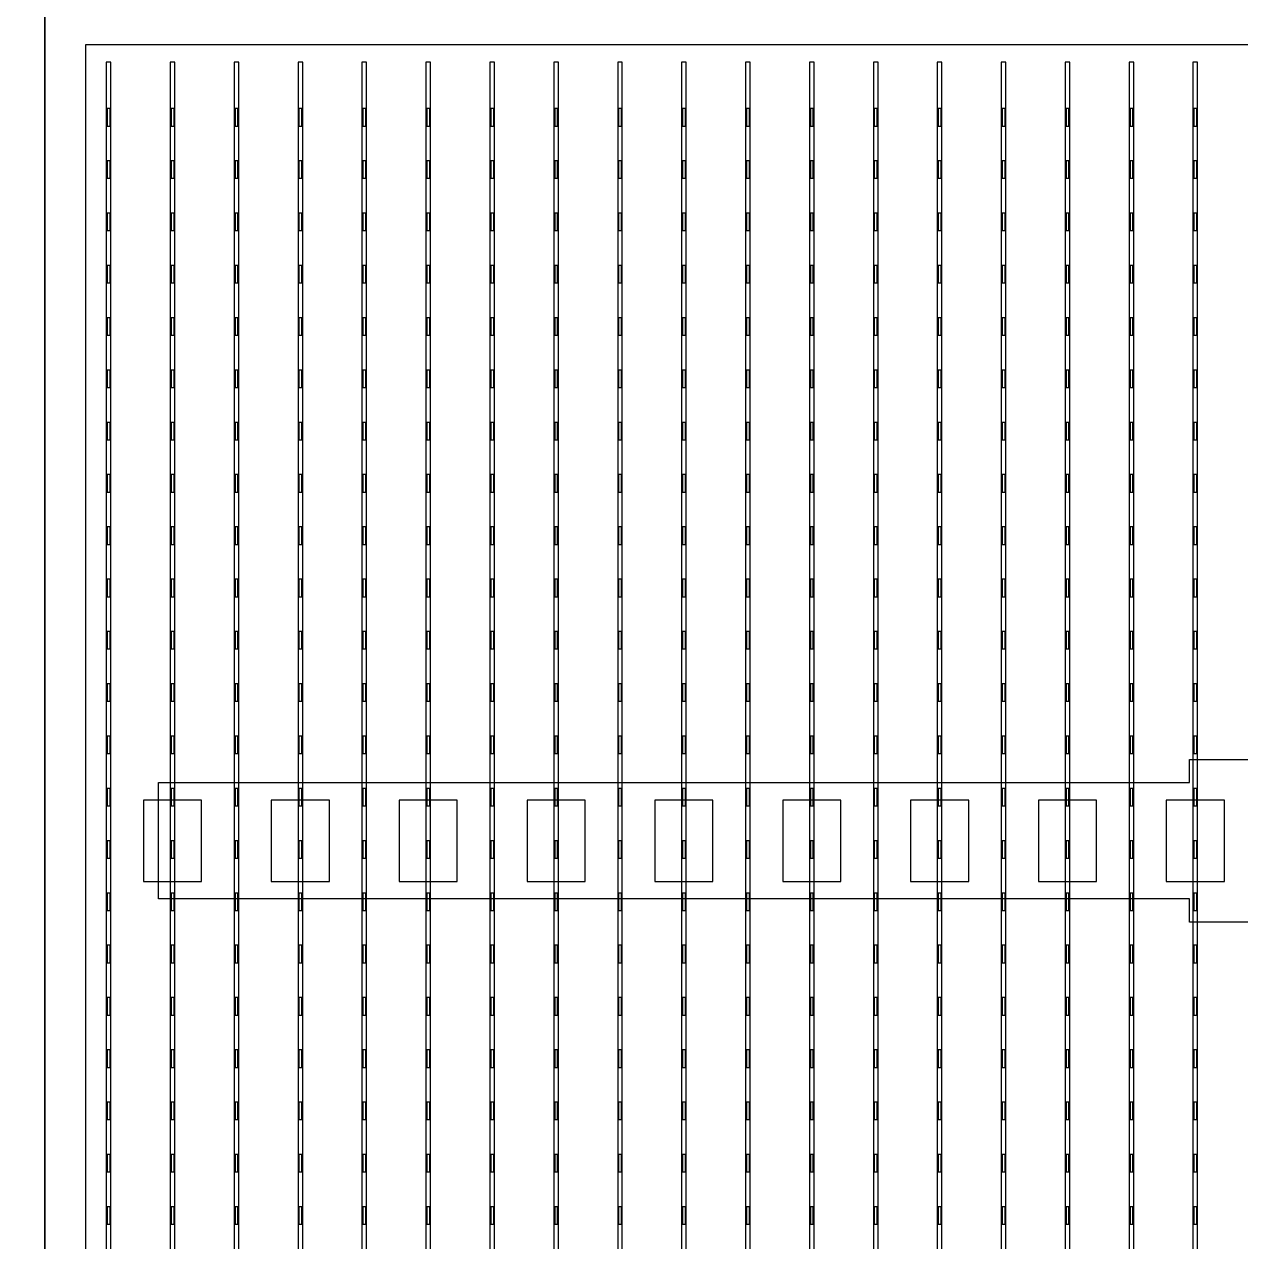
# Model space of a CAD drawing. Header units: millimetres. Extents: x -18 to 142, y -7 to 153.
# Drawn here: x 61.99 to 72.46, y 30.65 to 41.12 of the extents above; entities that cross this region are included whole.
import ezdxf

# ---------------------------------------------------------------- set-up
doc = ezdxf.new("R2010")
doc.units = ezdxf.units.MM
for name, color, linetype in [('BUSBARS', 3, 'Continuous'), ('CELLS', 5, 'Continuous'), ('CONTACT_PADS', 2, 'Continuous'), ('DICING', 4, 'Continuous'), ('FINGERS', 1, 'Continuous'), ('INSULATION', 2, 'Continuous')]:
    doc.layers.add(name, color=color, linetype=linetype)

msp = doc.modelspace()

# ---------------------------------------------------------------- linework, layer by layer
at = {"layer": 'BUSBARS'}
msp.add_lwpolyline([(82.09, 34.6), (82.09, 33.6), (73.22, 33.6), (73.22, 33.4), (72.02, 33.4), (72.02, 33.6), (63.15, 33.6), (63.15, 34.6), (72.02, 34.6), (72.02, 34.8), (73.22, 34.8), (73.22, 34.6), (82.09, 34.6)], close=True, dxfattribs=at)
at = {"layer": 'CELLS'}
for points in [[(62.17, 20.4), (62.17, 41.3), (41.27, 41.3), (41.27, 20.4), (62.17, 20.4)], [(83.07, 20.4), (83.07, 41.3), (62.17, 41.3), (62.17, 20.4), (83.07, 20.4)]]:
    msp.add_lwpolyline(points, close=True, dxfattribs=at)
at = {"layer": 'CONTACT_PADS'}
for points in [[(62.733, 40.25), (62.733, 40.4), (62.708, 40.4), (62.708, 40.25), (62.733, 40.25)], [(63.283, 40.25), (63.283, 40.4), (63.258, 40.4), (63.258, 40.25), (63.283, 40.25)], [(63.833, 40.25), (63.833, 40.4), (63.808, 40.4), (63.808, 40.25), (63.833, 40.25)], [(64.383, 40.25), (64.383, 40.4), (64.358, 40.4), (64.358, 40.25), (64.383, 40.25)], [(64.933, 40.25), (64.933, 40.4), (64.908, 40.4), (64.908, 40.25), (64.933, 40.25)], [(65.483, 40.25), (65.483, 40.4), (65.458, 40.4), (65.458, 40.25), (65.483, 40.25)], [(66.033, 40.25), (66.033, 40.4), (66.008, 40.4), (66.008, 40.25), (66.033, 40.25)], [(66.583, 40.25), (66.583, 40.4), (66.558, 40.4), (66.558, 40.25), (66.583, 40.25)], [(67.133, 40.25), (67.133, 40.4), (67.108, 40.4), (67.108, 40.25), (67.133, 40.25)], [(67.683, 40.25), (67.683, 40.4), (67.658, 40.4), (67.658, 40.25), (67.683, 40.25)], [(68.233, 40.25), (68.233, 40.4), (68.208, 40.4), (68.208, 40.25), (68.233, 40.25)], [(68.783, 40.25), (68.783, 40.4), (68.758, 40.4), (68.758, 40.25), (68.783, 40.25)], [(69.333, 40.25), (69.333, 40.4), (69.308, 40.4), (69.308, 40.25), (69.333, 40.25)], [(69.883, 40.25), (69.883, 40.4), (69.858, 40.4), (69.858, 40.25), (69.883, 40.25)], [(70.433, 40.25), (70.433, 40.4), (70.408, 40.4), (70.408, 40.25), (70.433, 40.25)], [(70.983, 40.25), (70.983, 40.4), (70.958, 40.4), (70.958, 40.25), (70.983, 40.25)], [(71.533, 40.25), (71.533, 40.4), (71.508, 40.4), (71.508, 40.25), (71.533, 40.25)], [(72.083, 40.25), (72.083, 40.4), (72.058, 40.4), (72.058, 40.25), (72.083, 40.25)], [(62.733, 39.8), (62.733, 39.95), (62.708, 39.95), (62.708, 39.8), (62.733, 39.8)], [(63.283, 39.8), (63.283, 39.95), (63.258, 39.95), (63.258, 39.8), (63.283, 39.8)], [(63.833, 39.8), (63.833, 39.95), (63.808, 39.95), (63.808, 39.8), (63.833, 39.8)], [(64.383, 39.8), (64.383, 39.95), (64.358, 39.95), (64.358, 39.8), (64.383, 39.8)], [(64.933, 39.8), (64.933, 39.95), (64.908, 39.95), (64.908, 39.8), (64.933, 39.8)], [(65.483, 39.8), (65.483, 39.95), (65.458, 39.95), (65.458, 39.8), (65.483, 39.8)], [(66.033, 39.8), (66.033, 39.95), (66.008, 39.95), (66.008, 39.8), (66.033, 39.8)], [(66.583, 39.8), (66.583, 39.95), (66.558, 39.95), (66.558, 39.8), (66.583, 39.8)], [(67.133, 39.8), (67.133, 39.95), (67.108, 39.95), (67.108, 39.8), (67.133, 39.8)], [(67.683, 39.8), (67.683, 39.95), (67.658, 39.95), (67.658, 39.8), (67.683, 39.8)], [(68.233, 39.8), (68.233, 39.95), (68.208, 39.95), (68.208, 39.8), (68.233, 39.8)], [(68.783, 39.8), (68.783, 39.95), (68.758, 39.95), (68.758, 39.8), (68.783, 39.8)], [(69.333, 39.8), (69.333, 39.95), (69.308, 39.95), (69.308, 39.8), (69.333, 39.8)], [(69.883, 39.8), (69.883, 39.95), (69.858, 39.95), (69.858, 39.8), (69.883, 39.8)], [(70.433, 39.8), (70.433, 39.95), (70.408, 39.95), (70.408, 39.8), (70.433, 39.8)], [(70.983, 39.8), (70.983, 39.95), (70.958, 39.95), (70.958, 39.8), (70.983, 39.8)], [(71.533, 39.8), (71.533, 39.95), (71.508, 39.95), (71.508, 39.8), (71.533, 39.8)], [(72.083, 39.8), (72.083, 39.95), (72.058, 39.95), (72.058, 39.8), (72.083, 39.8)], [(62.733, 39.35), (62.733, 39.5), (62.708, 39.5), (62.708, 39.35), (62.733, 39.35)], [(63.283, 39.35), (63.283, 39.5), (63.258, 39.5), (63.258, 39.35), (63.283, 39.35)], [(63.833, 39.35), (63.833, 39.5), (63.808, 39.5), (63.808, 39.35), (63.833, 39.35)], [(64.383, 39.35), (64.383, 39.5), (64.358, 39.5), (64.358, 39.35), (64.383, 39.35)], [(64.933, 39.35), (64.933, 39.5), (64.908, 39.5), (64.908, 39.35), (64.933, 39.35)], [(65.483, 39.35), (65.483, 39.5), (65.458, 39.5), (65.458, 39.35), (65.483, 39.35)], [(66.033, 39.35), (66.033, 39.5), (66.008, 39.5), (66.008, 39.35), (66.033, 39.35)], [(66.583, 39.35), (66.583, 39.5), (66.558, 39.5), (66.558, 39.35), (66.583, 39.35)], [(67.133, 39.35), (67.133, 39.5), (67.108, 39.5), (67.108, 39.35), (67.133, 39.35)], [(67.683, 39.35), (67.683, 39.5), (67.658, 39.5), (67.658, 39.35), (67.683, 39.35)], [(68.233, 39.35), (68.233, 39.5), (68.208, 39.5), (68.208, 39.35), (68.233, 39.35)], [(68.783, 39.35), (68.783, 39.5), (68.758, 39.5), (68.758, 39.35), (68.783, 39.35)], [(69.333, 39.35), (69.333, 39.5), (69.308, 39.5), (69.308, 39.35), (69.333, 39.35)], [(69.883, 39.35), (69.883, 39.5), (69.858, 39.5), (69.858, 39.35), (69.883, 39.35)], [(70.433, 39.35), (70.433, 39.5), (70.408, 39.5), (70.408, 39.35), (70.433, 39.35)], [(70.983, 39.35), (70.983, 39.5), (70.958, 39.5), (70.958, 39.35), (70.983, 39.35)], [(71.533, 39.35), (71.533, 39.5), (71.508, 39.5), (71.508, 39.35), (71.533, 39.35)], [(72.083, 39.35), (72.083, 39.5), (72.058, 39.5), (72.058, 39.35), (72.083, 39.35)], [(62.733, 38.9), (62.733, 39.05), (62.708, 39.05), (62.708, 38.9), (62.733, 38.9)], [(63.283, 38.9), (63.283, 39.05), (63.258, 39.05), (63.258, 38.9), (63.283, 38.9)], [(63.833, 38.9), (63.833, 39.05), (63.808, 39.05), (63.808, 38.9), (63.833, 38.9)], [(64.383, 38.9), (64.383, 39.05), (64.358, 39.05), (64.358, 38.9), (64.383, 38.9)], [(64.933, 38.9), (64.933, 39.05), (64.908, 39.05), (64.908, 38.9), (64.933, 38.9)], [(65.483, 38.9), (65.483, 39.05), (65.458, 39.05), (65.458, 38.9), (65.483, 38.9)], [(66.033, 38.9), (66.033, 39.05), (66.008, 39.05), (66.008, 38.9), (66.033, 38.9)], [(66.583, 38.9), (66.583, 39.05), (66.558, 39.05), (66.558, 38.9), (66.583, 38.9)], [(67.133, 38.9), (67.133, 39.05), (67.108, 39.05), (67.108, 38.9), (67.133, 38.9)], [(67.683, 38.9), (67.683, 39.05), (67.658, 39.05), (67.658, 38.9), (67.683, 38.9)], [(68.233, 38.9), (68.233, 39.05), (68.208, 39.05), (68.208, 38.9), (68.233, 38.9)], [(68.783, 38.9), (68.783, 39.05), (68.758, 39.05), (68.758, 38.9), (68.783, 38.9)], [(69.333, 38.9), (69.333, 39.05), (69.308, 39.05), (69.308, 38.9), (69.333, 38.9)], [(69.883, 38.9), (69.883, 39.05), (69.858, 39.05), (69.858, 38.9), (69.883, 38.9)], [(70.433, 38.9), (70.433, 39.05), (70.408, 39.05), (70.408, 38.9), (70.433, 38.9)], [(70.983, 38.9), (70.983, 39.05), (70.958, 39.05), (70.958, 38.9), (70.983, 38.9)], [(71.533, 38.9), (71.533, 39.05), (71.508, 39.05), (71.508, 38.9), (71.533, 38.9)], [(72.083, 38.9), (72.083, 39.05), (72.058, 39.05), (72.058, 38.9), (72.083, 38.9)], [(62.733, 38.45), (62.733, 38.6), (62.708, 38.6), (62.708, 38.45), (62.733, 38.45)], [(63.283, 38.45), (63.283, 38.6), (63.258, 38.6), (63.258, 38.45), (63.283, 38.45)], [(63.833, 38.45), (63.833, 38.6), (63.808, 38.6), (63.808, 38.45), (63.833, 38.45)], [(64.383, 38.45), (64.383, 38.6), (64.358, 38.6), (64.358, 38.45), (64.383, 38.45)], [(64.933, 38.45), (64.933, 38.6), (64.908, 38.6), (64.908, 38.45), (64.933, 38.45)], [(65.483, 38.45), (65.483, 38.6), (65.458, 38.6), (65.458, 38.45), (65.483, 38.45)], [(66.033, 38.45), (66.033, 38.6), (66.008, 38.6), (66.008, 38.45), (66.033, 38.45)], [(66.583, 38.45), (66.583, 38.6), (66.558, 38.6), (66.558, 38.45), (66.583, 38.45)], [(67.133, 38.45), (67.133, 38.6), (67.108, 38.6), (67.108, 38.45), (67.133, 38.45)], [(67.683, 38.45), (67.683, 38.6), (67.658, 38.6), (67.658, 38.45), (67.683, 38.45)], [(68.233, 38.45), (68.233, 38.6), (68.208, 38.6), (68.208, 38.45), (68.233, 38.45)], [(68.783, 38.45), (68.783, 38.6), (68.758, 38.6), (68.758, 38.45), (68.783, 38.45)], [(69.333, 38.45), (69.333, 38.6), (69.308, 38.6), (69.308, 38.45), (69.333, 38.45)], [(69.883, 38.45), (69.883, 38.6), (69.858, 38.6), (69.858, 38.45), (69.883, 38.45)], [(70.433, 38.45), (70.433, 38.6), (70.408, 38.6), (70.408, 38.45), (70.433, 38.45)], [(70.983, 38.45), (70.983, 38.6), (70.958, 38.6), (70.958, 38.45), (70.983, 38.45)], [(71.533, 38.45), (71.533, 38.6), (71.508, 38.6), (71.508, 38.45), (71.533, 38.45)], [(72.083, 38.45), (72.083, 38.6), (72.058, 38.6), (72.058, 38.45), (72.083, 38.45)], [(62.733, 38), (62.733, 38.15), (62.708, 38.15), (62.708, 38), (62.733, 38)], [(63.283, 38), (63.283, 38.15), (63.258, 38.15), (63.258, 38), (63.283, 38)], [(63.833, 38), (63.833, 38.15), (63.808, 38.15), (63.808, 38), (63.833, 38)], [(64.383, 38), (64.383, 38.15), (64.358, 38.15), (64.358, 38), (64.383, 38)], [(64.933, 38), (64.933, 38.15), (64.908, 38.15), (64.908, 38), (64.933, 38)], [(65.483, 38), (65.483, 38.15), (65.458, 38.15), (65.458, 38), (65.483, 38)], [(66.033, 38), (66.033, 38.15), (66.008, 38.15), (66.008, 38), (66.033, 38)], [(66.583, 38), (66.583, 38.15), (66.558, 38.15), (66.558, 38), (66.583, 38)], [(67.133, 38), (67.133, 38.15), (67.108, 38.15), (67.108, 38), (67.133, 38)], [(67.683, 38), (67.683, 38.15), (67.658, 38.15), (67.658, 38), (67.683, 38)], [(68.233, 38), (68.233, 38.15), (68.208, 38.15), (68.208, 38), (68.233, 38)], [(68.783, 38), (68.783, 38.15), (68.758, 38.15), (68.758, 38), (68.783, 38)], [(69.333, 38), (69.333, 38.15), (69.308, 38.15), (69.308, 38), (69.333, 38)], [(69.883, 38), (69.883, 38.15), (69.858, 38.15), (69.858, 38), (69.883, 38)], [(70.433, 38), (70.433, 38.15), (70.408, 38.15), (70.408, 38), (70.433, 38)], [(70.983, 38), (70.983, 38.15), (70.958, 38.15), (70.958, 38), (70.983, 38)], [(71.533, 38), (71.533, 38.15), (71.508, 38.15), (71.508, 38), (71.533, 38)], [(72.083, 38), (72.083, 38.15), (72.058, 38.15), (72.058, 38), (72.083, 38)], [(62.733, 37.55), (62.733, 37.7), (62.708, 37.7), (62.708, 37.55), (62.733, 37.55)], [(63.283, 37.55), (63.283, 37.7), (63.258, 37.7), (63.258, 37.55), (63.283, 37.55)], [(63.833, 37.55), (63.833, 37.7), (63.808, 37.7), (63.808, 37.55), (63.833, 37.55)], [(64.383, 37.55), (64.383, 37.7), (64.358, 37.7), (64.358, 37.55), (64.383, 37.55)], [(64.933, 37.55), (64.933, 37.7), (64.908, 37.7), (64.908, 37.55), (64.933, 37.55)], [(65.483, 37.55), (65.483, 37.7), (65.458, 37.7), (65.458, 37.55), (65.483, 37.55)], [(66.033, 37.55), (66.033, 37.7), (66.008, 37.7), (66.008, 37.55), (66.033, 37.55)], [(66.583, 37.55), (66.583, 37.7), (66.558, 37.7), (66.558, 37.55), (66.583, 37.55)], [(67.133, 37.55), (67.133, 37.7), (67.108, 37.7), (67.108, 37.55), (67.133, 37.55)], [(67.683, 37.55), (67.683, 37.7), (67.658, 37.7), (67.658, 37.55), (67.683, 37.55)], [(68.233, 37.55), (68.233, 37.7), (68.208, 37.7), (68.208, 37.55), (68.233, 37.55)], [(68.783, 37.55), (68.783, 37.7), (68.758, 37.7), (68.758, 37.55), (68.783, 37.55)], [(69.333, 37.55), (69.333, 37.7), (69.308, 37.7), (69.308, 37.55), (69.333, 37.55)], [(69.883, 37.55), (69.883, 37.7), (69.858, 37.7), (69.858, 37.55), (69.883, 37.55)], [(70.433, 37.55), (70.433, 37.7), (70.408, 37.7), (70.408, 37.55), (70.433, 37.55)], [(70.983, 37.55), (70.983, 37.7), (70.958, 37.7), (70.958, 37.55), (70.983, 37.55)], [(71.533, 37.55), (71.533, 37.7), (71.508, 37.7), (71.508, 37.55), (71.533, 37.55)], [(72.083, 37.55), (72.083, 37.7), (72.058, 37.7), (72.058, 37.55), (72.083, 37.55)], [(62.733, 37.1), (62.733, 37.25), (62.708, 37.25), (62.708, 37.1), (62.733, 37.1)], [(63.283, 37.1), (63.283, 37.25), (63.258, 37.25), (63.258, 37.1), (63.283, 37.1)], [(63.833, 37.1), (63.833, 37.25), (63.808, 37.25), (63.808, 37.1), (63.833, 37.1)], [(64.383, 37.1), (64.383, 37.25), (64.358, 37.25), (64.358, 37.1), (64.383, 37.1)], [(64.933, 37.1), (64.933, 37.25), (64.908, 37.25), (64.908, 37.1), (64.933, 37.1)], [(65.483, 37.1), (65.483, 37.25), (65.458, 37.25), (65.458, 37.1), (65.483, 37.1)], [(66.033, 37.1), (66.033, 37.25), (66.008, 37.25), (66.008, 37.1), (66.033, 37.1)], [(66.583, 37.1), (66.583, 37.25), (66.558, 37.25), (66.558, 37.1), (66.583, 37.1)], [(67.133, 37.1), (67.133, 37.25), (67.108, 37.25), (67.108, 37.1), (67.133, 37.1)], [(67.683, 37.1), (67.683, 37.25), (67.658, 37.25), (67.658, 37.1), (67.683, 37.1)], [(68.233, 37.1), (68.233, 37.25), (68.208, 37.25), (68.208, 37.1), (68.233, 37.1)], [(68.783, 37.1), (68.783, 37.25), (68.758, 37.25), (68.758, 37.1), (68.783, 37.1)], [(69.333, 37.1), (69.333, 37.25), (69.308, 37.25), (69.308, 37.1), (69.333, 37.1)], [(69.883, 37.1), (69.883, 37.25), (69.858, 37.25), (69.858, 37.1), (69.883, 37.1)], [(70.433, 37.1), (70.433, 37.25), (70.408, 37.25), (70.408, 37.1), (70.433, 37.1)], [(70.983, 37.1), (70.983, 37.25), (70.958, 37.25), (70.958, 37.1), (70.983, 37.1)], [(71.533, 37.1), (71.533, 37.25), (71.508, 37.25), (71.508, 37.1), (71.533, 37.1)], [(72.083, 37.1), (72.083, 37.25), (72.058, 37.25), (72.058, 37.1), (72.083, 37.1)], [(62.733, 36.65), (62.733, 36.8), (62.708, 36.8), (62.708, 36.65), (62.733, 36.65)], [(63.283, 36.65), (63.283, 36.8), (63.258, 36.8), (63.258, 36.65), (63.283, 36.65)], [(63.833, 36.65), (63.833, 36.8), (63.808, 36.8), (63.808, 36.65), (63.833, 36.65)], [(64.383, 36.65), (64.383, 36.8), (64.358, 36.8), (64.358, 36.65), (64.383, 36.65)], [(64.933, 36.65), (64.933, 36.8), (64.908, 36.8), (64.908, 36.65), (64.933, 36.65)], [(65.483, 36.65), (65.483, 36.8), (65.458, 36.8), (65.458, 36.65), (65.483, 36.65)], [(66.033, 36.65), (66.033, 36.8), (66.008, 36.8), (66.008, 36.65), (66.033, 36.65)], [(66.583, 36.65), (66.583, 36.8), (66.558, 36.8), (66.558, 36.65), (66.583, 36.65)], [(67.133, 36.65), (67.133, 36.8), (67.108, 36.8), (67.108, 36.65), (67.133, 36.65)], [(67.683, 36.65), (67.683, 36.8), (67.658, 36.8), (67.658, 36.65), (67.683, 36.65)], [(68.233, 36.65), (68.233, 36.8), (68.208, 36.8), (68.208, 36.65), (68.233, 36.65)], [(68.783, 36.65), (68.783, 36.8), (68.758, 36.8), (68.758, 36.65), (68.783, 36.65)], [(69.333, 36.65), (69.333, 36.8), (69.308, 36.8), (69.308, 36.65), (69.333, 36.65)], [(69.883, 36.65), (69.883, 36.8), (69.858, 36.8), (69.858, 36.65), (69.883, 36.65)], [(70.433, 36.65), (70.433, 36.8), (70.408, 36.8), (70.408, 36.65), (70.433, 36.65)], [(70.983, 36.65), (70.983, 36.8), (70.958, 36.8), (70.958, 36.65), (70.983, 36.65)], [(71.533, 36.65), (71.533, 36.8), (71.508, 36.8), (71.508, 36.65), (71.533, 36.65)], [(72.083, 36.65), (72.083, 36.8), (72.058, 36.8), (72.058, 36.65), (72.083, 36.65)], [(62.733, 36.2), (62.733, 36.35), (62.708, 36.35), (62.708, 36.2), (62.733, 36.2)], [(63.283, 36.2), (63.283, 36.35), (63.258, 36.35), (63.258, 36.2), (63.283, 36.2)], [(63.833, 36.2), (63.833, 36.35), (63.808, 36.35), (63.808, 36.2), (63.833, 36.2)], [(64.383, 36.2), (64.383, 36.35), (64.358, 36.35), (64.358, 36.2), (64.383, 36.2)], [(64.933, 36.2), (64.933, 36.35), (64.908, 36.35), (64.908, 36.2), (64.933, 36.2)], [(65.483, 36.2), (65.483, 36.35), (65.458, 36.35), (65.458, 36.2), (65.483, 36.2)], [(66.033, 36.2), (66.033, 36.35), (66.008, 36.35), (66.008, 36.2), (66.033, 36.2)], [(66.583, 36.2), (66.583, 36.35), (66.558, 36.35), (66.558, 36.2), (66.583, 36.2)], [(67.133, 36.2), (67.133, 36.35), (67.108, 36.35), (67.108, 36.2), (67.133, 36.2)], [(67.683, 36.2), (67.683, 36.35), (67.658, 36.35), (67.658, 36.2), (67.683, 36.2)], [(68.233, 36.2), (68.233, 36.35), (68.208, 36.35), (68.208, 36.2), (68.233, 36.2)], [(68.783, 36.2), (68.783, 36.35), (68.758, 36.35), (68.758, 36.2), (68.783, 36.2)], [(69.333, 36.2), (69.333, 36.35), (69.308, 36.35), (69.308, 36.2), (69.333, 36.2)], [(69.883, 36.2), (69.883, 36.35), (69.858, 36.35), (69.858, 36.2), (69.883, 36.2)], [(70.433, 36.2), (70.433, 36.35), (70.408, 36.35), (70.408, 36.2), (70.433, 36.2)], [(70.983, 36.2), (70.983, 36.35), (70.958, 36.35), (70.958, 36.2), (70.983, 36.2)], [(71.533, 36.2), (71.533, 36.35), (71.508, 36.35), (71.508, 36.2), (71.533, 36.2)], [(72.083, 36.2), (72.083, 36.35), (72.058, 36.35), (72.058, 36.2), (72.083, 36.2)], [(62.733, 35.75), (62.733, 35.9), (62.708, 35.9), (62.708, 35.75), (62.733, 35.75)], [(63.283, 35.75), (63.283, 35.9), (63.258, 35.9), (63.258, 35.75), (63.283, 35.75)], [(63.833, 35.75), (63.833, 35.9), (63.808, 35.9), (63.808, 35.75), (63.833, 35.75)], [(64.383, 35.75), (64.383, 35.9), (64.358, 35.9), (64.358, 35.75), (64.383, 35.75)], [(64.933, 35.75), (64.933, 35.9), (64.908, 35.9), (64.908, 35.75), (64.933, 35.75)], [(65.483, 35.75), (65.483, 35.9), (65.458, 35.9), (65.458, 35.75), (65.483, 35.75)], [(66.033, 35.75), (66.033, 35.9), (66.008, 35.9), (66.008, 35.75), (66.033, 35.75)], [(66.583, 35.75), (66.583, 35.9), (66.558, 35.9), (66.558, 35.75), (66.583, 35.75)], [(67.133, 35.75), (67.133, 35.9), (67.108, 35.9), (67.108, 35.75), (67.133, 35.75)], [(67.683, 35.75), (67.683, 35.9), (67.658, 35.9), (67.658, 35.75), (67.683, 35.75)], [(68.233, 35.75), (68.233, 35.9), (68.208, 35.9), (68.208, 35.75), (68.233, 35.75)], [(68.783, 35.75), (68.783, 35.9), (68.758, 35.9), (68.758, 35.75), (68.783, 35.75)], [(69.333, 35.75), (69.333, 35.9), (69.308, 35.9), (69.308, 35.75), (69.333, 35.75)], [(69.883, 35.75), (69.883, 35.9), (69.858, 35.9), (69.858, 35.75), (69.883, 35.75)], [(70.433, 35.75), (70.433, 35.9), (70.408, 35.9), (70.408, 35.75), (70.433, 35.75)], [(70.983, 35.75), (70.983, 35.9), (70.958, 35.9), (70.958, 35.75), (70.983, 35.75)], [(71.533, 35.75), (71.533, 35.9), (71.508, 35.9), (71.508, 35.75), (71.533, 35.75)], [(72.083, 35.75), (72.083, 35.9), (72.058, 35.9), (72.058, 35.75), (72.083, 35.75)], [(62.733, 35.3), (62.733, 35.45), (62.708, 35.45), (62.708, 35.3), (62.733, 35.3)], [(63.283, 35.3), (63.283, 35.45), (63.258, 35.45), (63.258, 35.3), (63.283, 35.3)], [(63.833, 35.3), (63.833, 35.45), (63.808, 35.45), (63.808, 35.3), (63.833, 35.3)], [(64.383, 35.3), (64.383, 35.45), (64.358, 35.45), (64.358, 35.3), (64.383, 35.3)], [(64.933, 35.3), (64.933, 35.45), (64.908, 35.45), (64.908, 35.3), (64.933, 35.3)], [(65.483, 35.3), (65.483, 35.45), (65.458, 35.45), (65.458, 35.3), (65.483, 35.3)], [(66.033, 35.3), (66.033, 35.45), (66.008, 35.45), (66.008, 35.3), (66.033, 35.3)], [(66.583, 35.3), (66.583, 35.45), (66.558, 35.45), (66.558, 35.3), (66.583, 35.3)], [(67.133, 35.3), (67.133, 35.45), (67.108, 35.45), (67.108, 35.3), (67.133, 35.3)], [(67.683, 35.3), (67.683, 35.45), (67.658, 35.45), (67.658, 35.3), (67.683, 35.3)], [(68.233, 35.3), (68.233, 35.45), (68.208, 35.45), (68.208, 35.3), (68.233, 35.3)], [(68.783, 35.3), (68.783, 35.45), (68.758, 35.45), (68.758, 35.3), (68.783, 35.3)], [(69.333, 35.3), (69.333, 35.45), (69.308, 35.45), (69.308, 35.3), (69.333, 35.3)], [(69.883, 35.3), (69.883, 35.45), (69.858, 35.45), (69.858, 35.3), (69.883, 35.3)], [(70.433, 35.3), (70.433, 35.45), (70.408, 35.45), (70.408, 35.3), (70.433, 35.3)], [(70.983, 35.3), (70.983, 35.45), (70.958, 35.45), (70.958, 35.3), (70.983, 35.3)], [(71.533, 35.3), (71.533, 35.45), (71.508, 35.45), (71.508, 35.3), (71.533, 35.3)], [(72.083, 35.3), (72.083, 35.45), (72.058, 35.45), (72.058, 35.3), (72.083, 35.3)], [(62.733, 34.85), (62.733, 35), (62.708, 35), (62.708, 34.85), (62.733, 34.85)], [(63.283, 34.85), (63.283, 35), (63.258, 35), (63.258, 34.85), (63.283, 34.85)], [(63.833, 34.85), (63.833, 35), (63.808, 35), (63.808, 34.85), (63.833, 34.85)], [(64.383, 34.85), (64.383, 35), (64.358, 35), (64.358, 34.85), (64.383, 34.85)], [(64.933, 34.85), (64.933, 35), (64.908, 35), (64.908, 34.85), (64.933, 34.85)], [(65.483, 34.85), (65.483, 35), (65.458, 35), (65.458, 34.85), (65.483, 34.85)], [(66.033, 34.85), (66.033, 35), (66.008, 35), (66.008, 34.85), (66.033, 34.85)], [(66.583, 34.85), (66.583, 35), (66.558, 35), (66.558, 34.85), (66.583, 34.85)], [(67.133, 34.85), (67.133, 35), (67.108, 35), (67.108, 34.85), (67.133, 34.85)], [(67.683, 34.85), (67.683, 35), (67.658, 35), (67.658, 34.85), (67.683, 34.85)], [(68.233, 34.85), (68.233, 35), (68.208, 35), (68.208, 34.85), (68.233, 34.85)], [(68.783, 34.85), (68.783, 35), (68.758, 35), (68.758, 34.85), (68.783, 34.85)], [(69.333, 34.85), (69.333, 35), (69.308, 35), (69.308, 34.85), (69.333, 34.85)], [(69.883, 34.85), (69.883, 35), (69.858, 35), (69.858, 34.85), (69.883, 34.85)], [(70.433, 34.85), (70.433, 35), (70.408, 35), (70.408, 34.85), (70.433, 34.85)], [(70.983, 34.85), (70.983, 35), (70.958, 35), (70.958, 34.85), (70.983, 34.85)], [(71.533, 34.85), (71.533, 35), (71.508, 35), (71.508, 34.85), (71.533, 34.85)], [(72.083, 34.85), (72.083, 35), (72.058, 35), (72.058, 34.85), (72.083, 34.85)], [(62.733, 34.4), (62.733, 34.55), (62.708, 34.55), (62.708, 34.4), (62.733, 34.4)], [(63.283, 34.4), (63.283, 34.55), (63.258, 34.55), (63.258, 34.4), (63.283, 34.4)], [(63.833, 34.4), (63.833, 34.55), (63.808, 34.55), (63.808, 34.4), (63.833, 34.4)], [(64.383, 34.4), (64.383, 34.55), (64.358, 34.55), (64.358, 34.4), (64.383, 34.4)], [(64.933, 34.4), (64.933, 34.55), (64.908, 34.55), (64.908, 34.4), (64.933, 34.4)], [(65.483, 34.4), (65.483, 34.55), (65.458, 34.55), (65.458, 34.4), (65.483, 34.4)], [(66.033, 34.4), (66.033, 34.55), (66.008, 34.55), (66.008, 34.4), (66.033, 34.4)], [(66.583, 34.4), (66.583, 34.55), (66.558, 34.55), (66.558, 34.4), (66.583, 34.4)], [(67.133, 34.4), (67.133, 34.55), (67.108, 34.55), (67.108, 34.4), (67.133, 34.4)], [(67.683, 34.4), (67.683, 34.55), (67.658, 34.55), (67.658, 34.4), (67.683, 34.4)], [(68.233, 34.4), (68.233, 34.55), (68.208, 34.55), (68.208, 34.4), (68.233, 34.4)], [(68.783, 34.4), (68.783, 34.55), (68.758, 34.55), (68.758, 34.4), (68.783, 34.4)], [(69.333, 34.4), (69.333, 34.55), (69.308, 34.55), (69.308, 34.4), (69.333, 34.4)], [(69.883, 34.4), (69.883, 34.55), (69.858, 34.55), (69.858, 34.4), (69.883, 34.4)], [(70.433, 34.4), (70.433, 34.55), (70.408, 34.55), (70.408, 34.4), (70.433, 34.4)], [(70.983, 34.4), (70.983, 34.55), (70.958, 34.55), (70.958, 34.4), (70.983, 34.4)], [(71.533, 34.4), (71.533, 34.55), (71.508, 34.55), (71.508, 34.4), (71.533, 34.4)], [(72.083, 34.4), (72.083, 34.55), (72.058, 34.55), (72.058, 34.4), (72.083, 34.4)], [(62.733, 33.95), (62.733, 34.1), (62.708, 34.1), (62.708, 33.95), (62.733, 33.95)], [(63.283, 33.95), (63.283, 34.1), (63.258, 34.1), (63.258, 33.95), (63.283, 33.95)], [(63.833, 33.95), (63.833, 34.1), (63.808, 34.1), (63.808, 33.95), (63.833, 33.95)], [(64.383, 33.95), (64.383, 34.1), (64.358, 34.1), (64.358, 33.95), (64.383, 33.95)], [(64.933, 33.95), (64.933, 34.1), (64.908, 34.1), (64.908, 33.95), (64.933, 33.95)], [(65.483, 33.95), (65.483, 34.1), (65.458, 34.1), (65.458, 33.95), (65.483, 33.95)], [(66.033, 33.95), (66.033, 34.1), (66.008, 34.1), (66.008, 33.95), (66.033, 33.95)], [(66.583, 33.95), (66.583, 34.1), (66.558, 34.1), (66.558, 33.95), (66.583, 33.95)], [(67.133, 33.95), (67.133, 34.1), (67.108, 34.1), (67.108, 33.95), (67.133, 33.95)], [(67.683, 33.95), (67.683, 34.1), (67.658, 34.1), (67.658, 33.95), (67.683, 33.95)], [(68.233, 33.95), (68.233, 34.1), (68.208, 34.1), (68.208, 33.95), (68.233, 33.95)], [(68.783, 33.95), (68.783, 34.1), (68.758, 34.1), (68.758, 33.95), (68.783, 33.95)], [(69.333, 33.95), (69.333, 34.1), (69.308, 34.1), (69.308, 33.95), (69.333, 33.95)], [(69.883, 33.95), (69.883, 34.1), (69.858, 34.1), (69.858, 33.95), (69.883, 33.95)], [(70.433, 33.95), (70.433, 34.1), (70.408, 34.1), (70.408, 33.95), (70.433, 33.95)], [(70.983, 33.95), (70.983, 34.1), (70.958, 34.1), (70.958, 33.95), (70.983, 33.95)], [(71.533, 33.95), (71.533, 34.1), (71.508, 34.1), (71.508, 33.95), (71.533, 33.95)], [(72.083, 33.95), (72.083, 34.1), (72.058, 34.1), (72.058, 33.95), (72.083, 33.95)], [(62.733, 33.5), (62.733, 33.65), (62.708, 33.65), (62.708, 33.5), (62.733, 33.5)], [(63.283, 33.5), (63.283, 33.65), (63.258, 33.65), (63.258, 33.5), (63.283, 33.5)], [(63.833, 33.5), (63.833, 33.65), (63.808, 33.65), (63.808, 33.5), (63.833, 33.5)], [(64.383, 33.5), (64.383, 33.65), (64.358, 33.65), (64.358, 33.5), (64.383, 33.5)], [(64.933, 33.5), (64.933, 33.65), (64.908, 33.65), (64.908, 33.5), (64.933, 33.5)], [(65.483, 33.5), (65.483, 33.65), (65.458, 33.65), (65.458, 33.5), (65.483, 33.5)], [(66.033, 33.5), (66.033, 33.65), (66.008, 33.65), (66.008, 33.5), (66.033, 33.5)], [(66.583, 33.5), (66.583, 33.65), (66.558, 33.65), (66.558, 33.5), (66.583, 33.5)], [(67.133, 33.5), (67.133, 33.65), (67.108, 33.65), (67.108, 33.5), (67.133, 33.5)], [(67.683, 33.5), (67.683, 33.65), (67.658, 33.65), (67.658, 33.5), (67.683, 33.5)], [(68.233, 33.5), (68.233, 33.65), (68.208, 33.65), (68.208, 33.5), (68.233, 33.5)], [(68.783, 33.5), (68.783, 33.65), (68.758, 33.65), (68.758, 33.5), (68.783, 33.5)], [(69.333, 33.5), (69.333, 33.65), (69.308, 33.65), (69.308, 33.5), (69.333, 33.5)], [(69.883, 33.5), (69.883, 33.65), (69.858, 33.65), (69.858, 33.5), (69.883, 33.5)], [(70.433, 33.5), (70.433, 33.65), (70.408, 33.65), (70.408, 33.5), (70.433, 33.5)], [(70.983, 33.5), (70.983, 33.65), (70.958, 33.65), (70.958, 33.5), (70.983, 33.5)], [(71.533, 33.5), (71.533, 33.65), (71.508, 33.65), (71.508, 33.5), (71.533, 33.5)], [(72.083, 33.5), (72.083, 33.65), (72.058, 33.65), (72.058, 33.5), (72.083, 33.5)], [(62.733, 33.05), (62.733, 33.2), (62.708, 33.2), (62.708, 33.05), (62.733, 33.05)], [(63.283, 33.05), (63.283, 33.2), (63.258, 33.2), (63.258, 33.05), (63.283, 33.05)], [(63.833, 33.05), (63.833, 33.2), (63.808, 33.2), (63.808, 33.05), (63.833, 33.05)], [(64.383, 33.05), (64.383, 33.2), (64.358, 33.2), (64.358, 33.05), (64.383, 33.05)], [(64.933, 33.05), (64.933, 33.2), (64.908, 33.2), (64.908, 33.05), (64.933, 33.05)], [(65.483, 33.05), (65.483, 33.2), (65.458, 33.2), (65.458, 33.05), (65.483, 33.05)], [(66.033, 33.05), (66.033, 33.2), (66.008, 33.2), (66.008, 33.05), (66.033, 33.05)], [(66.583, 33.05), (66.583, 33.2), (66.558, 33.2), (66.558, 33.05), (66.583, 33.05)], [(67.133, 33.05), (67.133, 33.2), (67.108, 33.2), (67.108, 33.05), (67.133, 33.05)], [(67.683, 33.05), (67.683, 33.2), (67.658, 33.2), (67.658, 33.05), (67.683, 33.05)], [(68.233, 33.05), (68.233, 33.2), (68.208, 33.2), (68.208, 33.05), (68.233, 33.05)], [(68.783, 33.05), (68.783, 33.2), (68.758, 33.2), (68.758, 33.05), (68.783, 33.05)], [(69.333, 33.05), (69.333, 33.2), (69.308, 33.2), (69.308, 33.05), (69.333, 33.05)], [(69.883, 33.05), (69.883, 33.2), (69.858, 33.2), (69.858, 33.05), (69.883, 33.05)], [(70.433, 33.05), (70.433, 33.2), (70.408, 33.2), (70.408, 33.05), (70.433, 33.05)], [(70.983, 33.05), (70.983, 33.2), (70.958, 33.2), (70.958, 33.05), (70.983, 33.05)], [(71.533, 33.05), (71.533, 33.2), (71.508, 33.2), (71.508, 33.05), (71.533, 33.05)], [(72.083, 33.05), (72.083, 33.2), (72.058, 33.2), (72.058, 33.05), (72.083, 33.05)], [(62.733, 32.6), (62.733, 32.75), (62.708, 32.75), (62.708, 32.6), (62.733, 32.6)], [(63.283, 32.6), (63.283, 32.75), (63.258, 32.75), (63.258, 32.6), (63.283, 32.6)], [(63.833, 32.6), (63.833, 32.75), (63.808, 32.75), (63.808, 32.6), (63.833, 32.6)], [(64.383, 32.6), (64.383, 32.75), (64.358, 32.75), (64.358, 32.6), (64.383, 32.6)], [(64.933, 32.6), (64.933, 32.75), (64.908, 32.75), (64.908, 32.6), (64.933, 32.6)], [(65.483, 32.6), (65.483, 32.75), (65.458, 32.75), (65.458, 32.6), (65.483, 32.6)], [(66.033, 32.6), (66.033, 32.75), (66.008, 32.75), (66.008, 32.6), (66.033, 32.6)], [(66.583, 32.6), (66.583, 32.75), (66.558, 32.75), (66.558, 32.6), (66.583, 32.6)], [(67.133, 32.6), (67.133, 32.75), (67.108, 32.75), (67.108, 32.6), (67.133, 32.6)], [(67.683, 32.6), (67.683, 32.75), (67.658, 32.75), (67.658, 32.6), (67.683, 32.6)], [(68.233, 32.6), (68.233, 32.75), (68.208, 32.75), (68.208, 32.6), (68.233, 32.6)], [(68.783, 32.6), (68.783, 32.75), (68.758, 32.75), (68.758, 32.6), (68.783, 32.6)], [(69.333, 32.6), (69.333, 32.75), (69.308, 32.75), (69.308, 32.6), (69.333, 32.6)], [(69.883, 32.6), (69.883, 32.75), (69.858, 32.75), (69.858, 32.6), (69.883, 32.6)], [(70.433, 32.6), (70.433, 32.75), (70.408, 32.75), (70.408, 32.6), (70.433, 32.6)], [(70.983, 32.6), (70.983, 32.75), (70.958, 32.75), (70.958, 32.6), (70.983, 32.6)], [(71.533, 32.6), (71.533, 32.75), (71.508, 32.75), (71.508, 32.6), (71.533, 32.6)], [(72.083, 32.6), (72.083, 32.75), (72.058, 32.75), (72.058, 32.6), (72.083, 32.6)], [(62.733, 32.15), (62.733, 32.3), (62.708, 32.3), (62.708, 32.15), (62.733, 32.15)], [(63.283, 32.15), (63.283, 32.3), (63.258, 32.3), (63.258, 32.15), (63.283, 32.15)], [(63.833, 32.15), (63.833, 32.3), (63.808, 32.3), (63.808, 32.15), (63.833, 32.15)], [(64.383, 32.15), (64.383, 32.3), (64.358, 32.3), (64.358, 32.15), (64.383, 32.15)], [(64.933, 32.15), (64.933, 32.3), (64.908, 32.3), (64.908, 32.15), (64.933, 32.15)], [(65.483, 32.15), (65.483, 32.3), (65.458, 32.3), (65.458, 32.15), (65.483, 32.15)], [(66.033, 32.15), (66.033, 32.3), (66.008, 32.3), (66.008, 32.15), (66.033, 32.15)], [(66.583, 32.15), (66.583, 32.3), (66.558, 32.3), (66.558, 32.15), (66.583, 32.15)], [(67.133, 32.15), (67.133, 32.3), (67.108, 32.3), (67.108, 32.15), (67.133, 32.15)], [(67.683, 32.15), (67.683, 32.3), (67.658, 32.3), (67.658, 32.15), (67.683, 32.15)], [(68.233, 32.15), (68.233, 32.3), (68.208, 32.3), (68.208, 32.15), (68.233, 32.15)], [(68.783, 32.15), (68.783, 32.3), (68.758, 32.3), (68.758, 32.15), (68.783, 32.15)], [(69.333, 32.15), (69.333, 32.3), (69.308, 32.3), (69.308, 32.15), (69.333, 32.15)], [(69.883, 32.15), (69.883, 32.3), (69.858, 32.3), (69.858, 32.15), (69.883, 32.15)], [(70.433, 32.15), (70.433, 32.3), (70.408, 32.3), (70.408, 32.15), (70.433, 32.15)], [(70.983, 32.15), (70.983, 32.3), (70.958, 32.3), (70.958, 32.15), (70.983, 32.15)], [(71.533, 32.15), (71.533, 32.3), (71.508, 32.3), (71.508, 32.15), (71.533, 32.15)], [(72.083, 32.15), (72.083, 32.3), (72.058, 32.3), (72.058, 32.15), (72.083, 32.15)], [(62.733, 31.7), (62.733, 31.85), (62.708, 31.85), (62.708, 31.7), (62.733, 31.7)], [(63.283, 31.7), (63.283, 31.85), (63.258, 31.85), (63.258, 31.7), (63.283, 31.7)], [(63.833, 31.7), (63.833, 31.85), (63.808, 31.85), (63.808, 31.7), (63.833, 31.7)], [(64.383, 31.7), (64.383, 31.85), (64.358, 31.85), (64.358, 31.7), (64.383, 31.7)], [(64.933, 31.7), (64.933, 31.85), (64.908, 31.85), (64.908, 31.7), (64.933, 31.7)], [(65.483, 31.7), (65.483, 31.85), (65.458, 31.85), (65.458, 31.7), (65.483, 31.7)], [(66.033, 31.7), (66.033, 31.85), (66.008, 31.85), (66.008, 31.7), (66.033, 31.7)], [(66.583, 31.7), (66.583, 31.85), (66.558, 31.85), (66.558, 31.7), (66.583, 31.7)], [(67.133, 31.7), (67.133, 31.85), (67.108, 31.85), (67.108, 31.7), (67.133, 31.7)], [(67.683, 31.7), (67.683, 31.85), (67.658, 31.85), (67.658, 31.7), (67.683, 31.7)], [(68.233, 31.7), (68.233, 31.85), (68.208, 31.85), (68.208, 31.7), (68.233, 31.7)], [(68.783, 31.7), (68.783, 31.85), (68.758, 31.85), (68.758, 31.7), (68.783, 31.7)], [(69.333, 31.7), (69.333, 31.85), (69.308, 31.85), (69.308, 31.7), (69.333, 31.7)], [(69.883, 31.7), (69.883, 31.85), (69.858, 31.85), (69.858, 31.7), (69.883, 31.7)], [(70.433, 31.7), (70.433, 31.85), (70.408, 31.85), (70.408, 31.7), (70.433, 31.7)], [(70.983, 31.7), (70.983, 31.85), (70.958, 31.85), (70.958, 31.7), (70.983, 31.7)], [(71.533, 31.7), (71.533, 31.85), (71.508, 31.85), (71.508, 31.7), (71.533, 31.7)], [(72.083, 31.7), (72.083, 31.85), (72.058, 31.85), (72.058, 31.7), (72.083, 31.7)], [(62.733, 31.25), (62.733, 31.4), (62.708, 31.4), (62.708, 31.25), (62.733, 31.25)], [(63.283, 31.25), (63.283, 31.4), (63.258, 31.4), (63.258, 31.25), (63.283, 31.25)], [(63.833, 31.25), (63.833, 31.4), (63.808, 31.4), (63.808, 31.25), (63.833, 31.25)], [(64.383, 31.25), (64.383, 31.4), (64.358, 31.4), (64.358, 31.25), (64.383, 31.25)], [(64.933, 31.25), (64.933, 31.4), (64.908, 31.4), (64.908, 31.25), (64.933, 31.25)], [(65.483, 31.25), (65.483, 31.4), (65.458, 31.4), (65.458, 31.25), (65.483, 31.25)], [(66.033, 31.25), (66.033, 31.4), (66.008, 31.4), (66.008, 31.25), (66.033, 31.25)], [(66.583, 31.25), (66.583, 31.4), (66.558, 31.4), (66.558, 31.25), (66.583, 31.25)], [(67.133, 31.25), (67.133, 31.4), (67.108, 31.4), (67.108, 31.25), (67.133, 31.25)], [(67.683, 31.25), (67.683, 31.4), (67.658, 31.4), (67.658, 31.25), (67.683, 31.25)], [(68.233, 31.25), (68.233, 31.4), (68.208, 31.4), (68.208, 31.25), (68.233, 31.25)], [(68.783, 31.25), (68.783, 31.4), (68.758, 31.4), (68.758, 31.25), (68.783, 31.25)], [(69.333, 31.25), (69.333, 31.4), (69.308, 31.4), (69.308, 31.25), (69.333, 31.25)], [(69.883, 31.25), (69.883, 31.4), (69.858, 31.4), (69.858, 31.25), (69.883, 31.25)], [(70.433, 31.25), (70.433, 31.4), (70.408, 31.4), (70.408, 31.25), (70.433, 31.25)], [(70.983, 31.25), (70.983, 31.4), (70.958, 31.4), (70.958, 31.25), (70.983, 31.25)], [(71.533, 31.25), (71.533, 31.4), (71.508, 31.4), (71.508, 31.25), (71.533, 31.25)], [(72.083, 31.25), (72.083, 31.4), (72.058, 31.4), (72.058, 31.25), (72.083, 31.25)], [(62.733, 30.8), (62.733, 30.95), (62.708, 30.95), (62.708, 30.8), (62.733, 30.8)], [(63.283, 30.8), (63.283, 30.95), (63.258, 30.95), (63.258, 30.8), (63.283, 30.8)], [(63.833, 30.8), (63.833, 30.95), (63.808, 30.95), (63.808, 30.8), (63.833, 30.8)], [(64.383, 30.8), (64.383, 30.95), (64.358, 30.95), (64.358, 30.8), (64.383, 30.8)], [(64.933, 30.8), (64.933, 30.95), (64.908, 30.95), (64.908, 30.8), (64.933, 30.8)], [(65.483, 30.8), (65.483, 30.95), (65.458, 30.95), (65.458, 30.8), (65.483, 30.8)], [(66.033, 30.8), (66.033, 30.95), (66.008, 30.95), (66.008, 30.8), (66.033, 30.8)], [(66.583, 30.8), (66.583, 30.95), (66.558, 30.95), (66.558, 30.8), (66.583, 30.8)], [(67.133, 30.8), (67.133, 30.95), (67.108, 30.95), (67.108, 30.8), (67.133, 30.8)], [(67.683, 30.8), (67.683, 30.95), (67.658, 30.95), (67.658, 30.8), (67.683, 30.8)], [(68.233, 30.8), (68.233, 30.95), (68.208, 30.95), (68.208, 30.8), (68.233, 30.8)], [(68.783, 30.8), (68.783, 30.95), (68.758, 30.95), (68.758, 30.8), (68.783, 30.8)], [(69.333, 30.8), (69.333, 30.95), (69.308, 30.95), (69.308, 30.8), (69.333, 30.8)], [(69.883, 30.8), (69.883, 30.95), (69.858, 30.95), (69.858, 30.8), (69.883, 30.8)], [(70.433, 30.8), (70.433, 30.95), (70.408, 30.95), (70.408, 30.8), (70.433, 30.8)], [(70.983, 30.8), (70.983, 30.95), (70.958, 30.95), (70.958, 30.8), (70.983, 30.8)], [(71.533, 30.8), (71.533, 30.95), (71.508, 30.95), (71.508, 30.8), (71.533, 30.8)], [(72.083, 30.8), (72.083, 30.95), (72.058, 30.95), (72.058, 30.8), (72.083, 30.8)]]:
    msp.add_lwpolyline(points, close=True, dxfattribs=at)
at = {"layer": 'DICING'}
for q in [(62.17, 152.65), (62.17, 152.65), (62.17, 152.65), (62.17, 152.65), (62.17, 152.65), (62.17, 152.65), (62.17, 152.65), (62.17, 152.65), (62.17, 152.65), (62.17, 152.65), (62.17, 152.65), (62.17, 152.65), (62.17, 131.75), (62.17, 131.75), (62.17, 131.75), (62.17, 131.75), (62.17, 131.75), (62.17, 131.75), (62.17, 131.75), (62.17, 131.75), (62.17, 131.75), (62.17, 131.75), (62.17, 131.75), (62.17, 131.75), (62.17, 110.85), (62.17, 110.85), (62.17, 110.85), (62.17, 110.85), (62.17, 110.85), (62.17, 110.85), (62.17, 110.85), (62.17, 110.85), (62.17, 110.85), (62.17, 110.85), (62.17, 110.85), (62.17, 110.85), (62.17, 89.95), (62.17, 89.95), (62.17, 89.95), (62.17, 89.95), (62.17, 89.95), (62.17, 89.95), (62.17, 89.95), (62.17, 89.95), (62.17, 89.95), (62.17, 89.95), (62.17, 89.95), (62.17, 89.95), (62.17, 69.05), (62.17, 69.05), (62.17, 69.05), (62.17, 69.05), (62.17, 69.05), (62.17, 69.05), (62.17, 69.05), (62.17, 69.05), (62.17, 69.05), (62.17, 69.05), (62.17, 69.05), (62.17, 69.05), (62.17, 48.15), (62.17, 48.15), (62.17, 48.15), (62.17, 48.15), (62.17, 48.15), (62.17, 48.15), (62.17, 48.15), (62.17, 48.15), (62.17, 48.15), (62.17, 48.15), (62.17, 48.15), (62.17, 48.15)]:
    msp.add_line((62.17, -7.35), q, dxfattribs=at)
at = {"layer": 'FINGERS'}
for points in [[(62.74, 20.9), (62.74, 40.8), (62.7, 40.8), (62.7, 20.9), (62.74, 20.9)], [(63.29, 20.9), (63.29, 40.8), (63.25, 40.8), (63.25, 20.9), (63.29, 20.9)], [(63.84, 20.9), (63.84, 40.8), (63.8, 40.8), (63.8, 20.9), (63.84, 20.9)], [(64.39, 20.9), (64.39, 40.8), (64.35, 40.8), (64.35, 20.9), (64.39, 20.9)], [(64.94, 20.9), (64.94, 40.8), (64.9, 40.8), (64.9, 20.9), (64.94, 20.9)], [(65.49, 20.9), (65.49, 40.8), (65.45, 40.8), (65.45, 20.9), (65.49, 20.9)], [(66.04, 20.9), (66.04, 40.8), (66, 40.8), (66, 20.9), (66.04, 20.9)], [(66.59, 20.9), (66.59, 40.8), (66.55, 40.8), (66.55, 20.9), (66.59, 20.9)], [(67.14, 20.9), (67.14, 40.8), (67.1, 40.8), (67.1, 20.9), (67.14, 20.9)], [(67.69, 20.9), (67.69, 40.8), (67.65, 40.8), (67.65, 20.9), (67.69, 20.9)], [(68.24, 20.9), (68.24, 40.8), (68.2, 40.8), (68.2, 20.9), (68.24, 20.9)], [(68.79, 20.9), (68.79, 40.8), (68.75, 40.8), (68.75, 20.9), (68.79, 20.9)], [(69.34, 20.9), (69.34, 40.8), (69.3, 40.8), (69.3, 20.9), (69.34, 20.9)], [(69.89, 20.9), (69.89, 40.8), (69.85, 40.8), (69.85, 20.9), (69.89, 20.9)], [(70.44, 20.9), (70.44, 40.8), (70.4, 40.8), (70.4, 20.9), (70.44, 20.9)], [(70.99, 20.9), (70.99, 40.8), (70.95, 40.8), (70.95, 20.9), (70.99, 20.9)], [(71.54, 20.9), (71.54, 40.8), (71.5, 40.8), (71.5, 20.9), (71.54, 20.9)], [(72.09, 20.9), (72.09, 40.8), (72.05, 40.8), (72.05, 20.9), (72.09, 20.9)]]:
    msp.add_lwpolyline(points, close=True, dxfattribs=at)
at = {"layer": 'INSULATION'}
for points in [[(82.72, 20.75), (82.72, 40.95), (62.52, 40.95), (62.52, 20.75), (82.72, 20.75)], [(63.52, 33.75), (63.52, 34.45), (63.02, 34.45), (63.02, 33.75), (63.52, 33.75)], [(64.62, 33.75), (64.62, 34.45), (64.12, 34.45), (64.12, 33.75), (64.62, 33.75)], [(65.72, 33.75), (65.72, 34.45), (65.22, 34.45), (65.22, 33.75), (65.72, 33.75)], [(66.82, 33.75), (66.82, 34.45), (66.32, 34.45), (66.32, 33.75), (66.82, 33.75)], [(67.92, 33.75), (67.92, 34.45), (67.42, 34.45), (67.42, 33.75), (67.92, 33.75)], [(69.02, 33.75), (69.02, 34.45), (68.52, 34.45), (68.52, 33.75), (69.02, 33.75)], [(70.12, 33.75), (70.12, 34.45), (69.62, 34.45), (69.62, 33.75), (70.12, 33.75)], [(71.22, 33.75), (71.22, 34.45), (70.72, 34.45), (70.72, 33.75), (71.22, 33.75)], [(72.32, 33.75), (72.32, 34.45), (71.82, 34.45), (71.82, 33.75), (72.32, 33.75)]]:
    msp.add_lwpolyline(points, close=True, dxfattribs=at)

doc.saveas('drawing.dxf')
